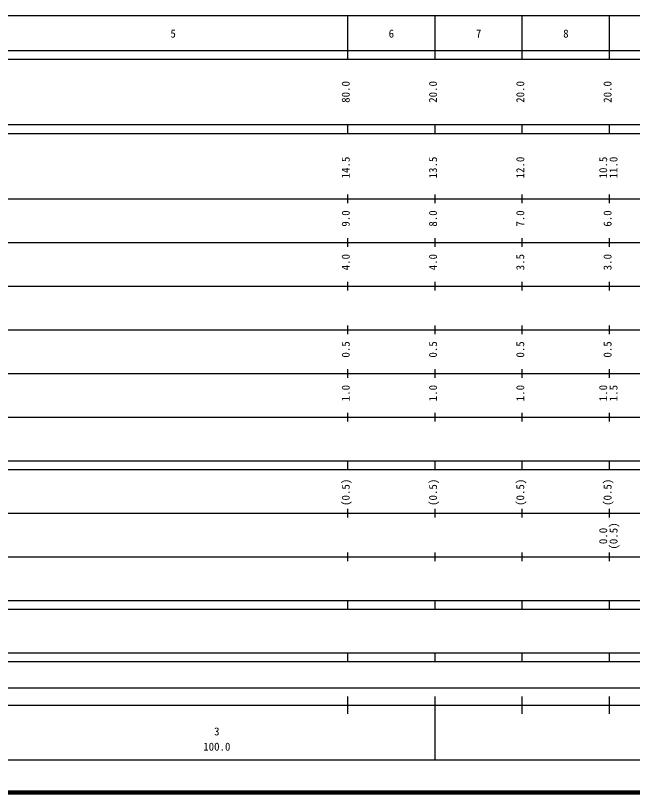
# Model space of a CAD drawing. Units: millimetres on the paper, enlarged 1000 times. Extents: x 40000 to 680000, y 20000 to 380000.
# Drawn here: x 271877 to 413250, y 20000 to 198000 of the extents above; entities that cross this region are included whole.
import ezdxf
from ezdxf.enums import TextEntityAlignment as Align

# ---------------------------------------------------------------- set-up
doc = ezdxf.new("R2010")
doc.units = ezdxf.units.MM
doc.header["$LTSCALE"] = 1000
doc.layers.add('M-TTL', color=2, linetype='Continuous', lineweight=140)
doc.layers.add('M-TTL-BAND', color=7, linetype='Continuous', lineweight=25)
doc.styles.add('ＭＳ ゴシック', font='')
doc.styles.get('ＭＳ ゴシック').set_extended_font_data('MS Gothic')

msp = doc.modelspace()

# ---------------------------------------------------------------- linework, layer by layer
at = {"layer": 'M-TTL'}
msp.add_line((40000, 20000), (680000, 20000), dxfattribs=at)
at = {"layer": 'M-TTL-BAND'}
for p, q in [((68000, 198000), (579000, 198000)), ((348000, 188000), (348000, 198000)), ((368000, 188000), (368000, 198000)), ((368000, 188000), (368000, 198000)), ((388000, 188000), (388000, 198000)), ((408000, 188000), (408000, 198000)), ((40000, 190000), (579000, 190000)), ((40000, 188000), (579000, 188000)), ((40000, 173000), (579000, 173000)), ((348000, 171000), (348000, 173000)), ((368000, 171000), (368000, 173000)), ((368000, 171000), (368000, 173000)), ((388000, 171000), (388000, 173000)), ((408000, 171000), (408000, 173000)), ((40000, 171000), (579000, 171000)), ((348000, 155000), (348000, 157000)), ((368000, 155000), (368000, 157000)), ((368000, 155000), (368000, 157000)), ((388000, 155000), (388000, 157000)), ((408000, 155000), (408000, 157000)), ((40000, 156000), (579000, 156000)), ((46000, 146000), (579000, 146000)), ((348000, 145000), (348000, 147000)), ((368000, 145000), (368000, 147000)), ((368000, 145000), (368000, 147000)), ((388000, 145000), (388000, 147000)), ((408000, 145000), (408000, 147000)), ((52000, 136000), (579000, 136000)), ((348000, 135000), (348000, 137000)), ((368000, 135000), (368000, 137000)), ((368000, 135000), (368000, 137000)), ((388000, 135000), (388000, 137000)), ((408000, 135000), (408000, 137000)), ((348000, 125000), (348000, 127000)), ((368000, 125000), (368000, 127000)), ((368000, 125000), (368000, 127000)), ((388000, 125000), (388000, 127000)), ((408000, 125000), (408000, 127000)), ((46000, 126000), (579000, 126000)), ((52000, 116000), (579000, 116000)), ((348000, 115000), (348000, 117000)), ((368000, 115000), (368000, 117000)), ((368000, 115000), (368000, 117000)), ((388000, 115000), (388000, 117000)), ((408000, 115000), (408000, 117000)), ((348000, 105000), (348000, 107000)), ((368000, 105000), (368000, 107000)), ((368000, 105000), (368000, 107000)), ((388000, 105000), (388000, 107000)), ((408000, 105000), (408000, 107000)), ((46000, 106000), (579000, 106000)), ((40000, 96000), (579000, 96000)), ((348000, 94000), (348000, 96000)), ((368000, 94000), (368000, 96000)), ((368000, 94000), (368000, 96000)), ((388000, 94000), (388000, 96000)), ((408000, 94000), (408000, 96000)), ((40000, 94000), (579000, 94000)), ((49000, 84000), (579000, 84000)), ((348000, 83000), (348000, 85000)), ((368000, 83000), (368000, 85000)), ((368000, 83000), (368000, 85000)), ((388000, 83000), (388000, 85000)), ((408000, 83000), (408000, 85000)), ((348000, 73000), (348000, 75000)), ((368000, 73000), (368000, 75000)), ((368000, 73000), (368000, 75000)), ((388000, 73000), (388000, 75000)), ((408000, 73000), (408000, 75000)), ((40000, 74000), (579000, 74000)), ((40000, 64000), (579000, 64000)), ((348000, 62000), (348000, 64000)), ((368000, 62000), (368000, 64000)), ((368000, 62000), (368000, 64000)), ((388000, 62000), (388000, 64000)), ((408000, 62000), (408000, 64000)), ((40000, 62000), (579000, 62000)), ((40000, 52000), (579000, 52000)), ((348000, 50000), (348000, 52000)), ((368000, 50000), (368000, 52000)), ((368000, 50000), (368000, 52000)), ((388000, 50000), (388000, 52000)), ((408000, 50000), (408000, 52000)), ((40000, 50000), (579000, 50000)), ((71000, 44000), (565000, 44000)), ((348000, 38000), (348000, 42000)), ((368000, 27500), (368000, 42000)), ((368000, 27500), (368000, 42000)), ((388000, 38000), (388000, 42000)), ((408000, 38000), (408000, 42000)), ((40000, 40000), (579000, 40000)), ((68000, 27500), (579000, 27500))]:
    msp.add_line(p, q, dxfattribs=at)

# ---------------------------------------------------------------- texts
at = {"layer": 'M-TTL-BAND', "style": 'ＭＳ ゴシック'}
for s, p in [('5', (308000, 192405)), ('6', (358000, 192405)), ('7', (378000, 192405)), ('8', (398000, 192405)), ('3', (318000, 32523)), ('100.0', (318000, 29033))]:
    msp.add_text(s, height=1833, dxfattribs=at).set_placement(p, align=Align.BOTTOM_CENTER)
for s, p in [('80.0', (349000, 180500)), ('20.0', (369000, 180500)), ('20.0', (389000, 180500)), ('20.0', (409000, 180500)), ('14.5', (349000, 163174)), ('13.5', (369000, 163174)), ('12.0', (389000, 163174)), ('10.5', (408000, 163174)), ('11.0', (410370, 163174)), ('9.0', (349000, 151500)), ('8.0', (369000, 151500)), ('7.0', (389000, 151500)), ('6.0', (409000, 151500)), ('4.0', (349000, 141500)), ('4.0', (369000, 141500)), ('3.5', (389000, 141500)), ('3.0', (409000, 141500)), ('0.5', (349000, 121500)), ('0.5', (369000, 121500)), ('0.5', (389000, 121500)), ('0.5', (409000, 121500)), ('1.0', (349000, 111500)), ('1.0', (369000, 111500)), ('1.0', (389000, 111500)), ('1.0', (408000, 111500)), ('1.5', (410370, 111500)), ('(0.5)', (349000, 88764)), ('(0.5)', (369000, 88764)), ('(0.5)', (389000, 88764)), ('(0.5)', (409000, 88764)), ('0.0', (408000, 78764)), ('(0.5)', (410370, 78764))]:
    msp.add_text(s, height=1833, rotation=90, dxfattribs=at).set_placement(p, align=Align.BOTTOM_CENTER)

doc.saveas('drawing.dxf')
